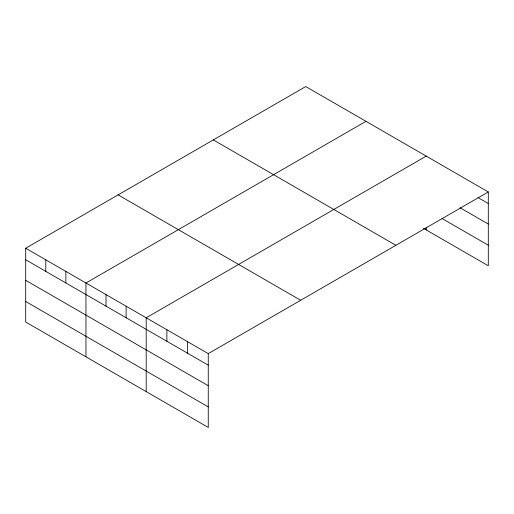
<?xml version="1.0" encoding="UTF-8"?>
<svg xmlns="http://www.w3.org/2000/svg" width="514" height="514" viewBox="0 0 514 514"><rect width="100%" height="100%" fill="white"/><g stroke="black" fill="none" stroke-linecap="round" stroke-linejoin="round"><path stroke-width="0.77" d="M488.3 191.953L305.74 86.551L25.7 248.23L25.7 322.047L208.26 427.449L208.26 353.632L488.3 191.953L488.3 265.77L423.459 228.332M365.981 121.336L85.947 283.015L85.947 356.825M426.228 156.115L146.194 317.793L146.194 391.61M477.956 197.517L488.3 203.493M460.024 207.72L488.3 224.046M442.091 218.54L488.3 245.217M213.323 139.904L395.889 245.306M118.111 194.877L300.677 300.279M25.7 248.23L208.26 353.632M25.7 259.769L208.26 365.171M25.7 280.323L208.26 385.718M25.7 301.493L208.26 406.895M426.228 227.561L426.228 229.931M187.571 341.688L187.571 353.227M166.883 329.744L166.883 341.277M126.11 306.203L126.11 317.742M106.025 294.606L106.025 306.145M65.863 271.418L65.863 282.957M45.785 259.827L45.785 271.36"/></g></svg>
